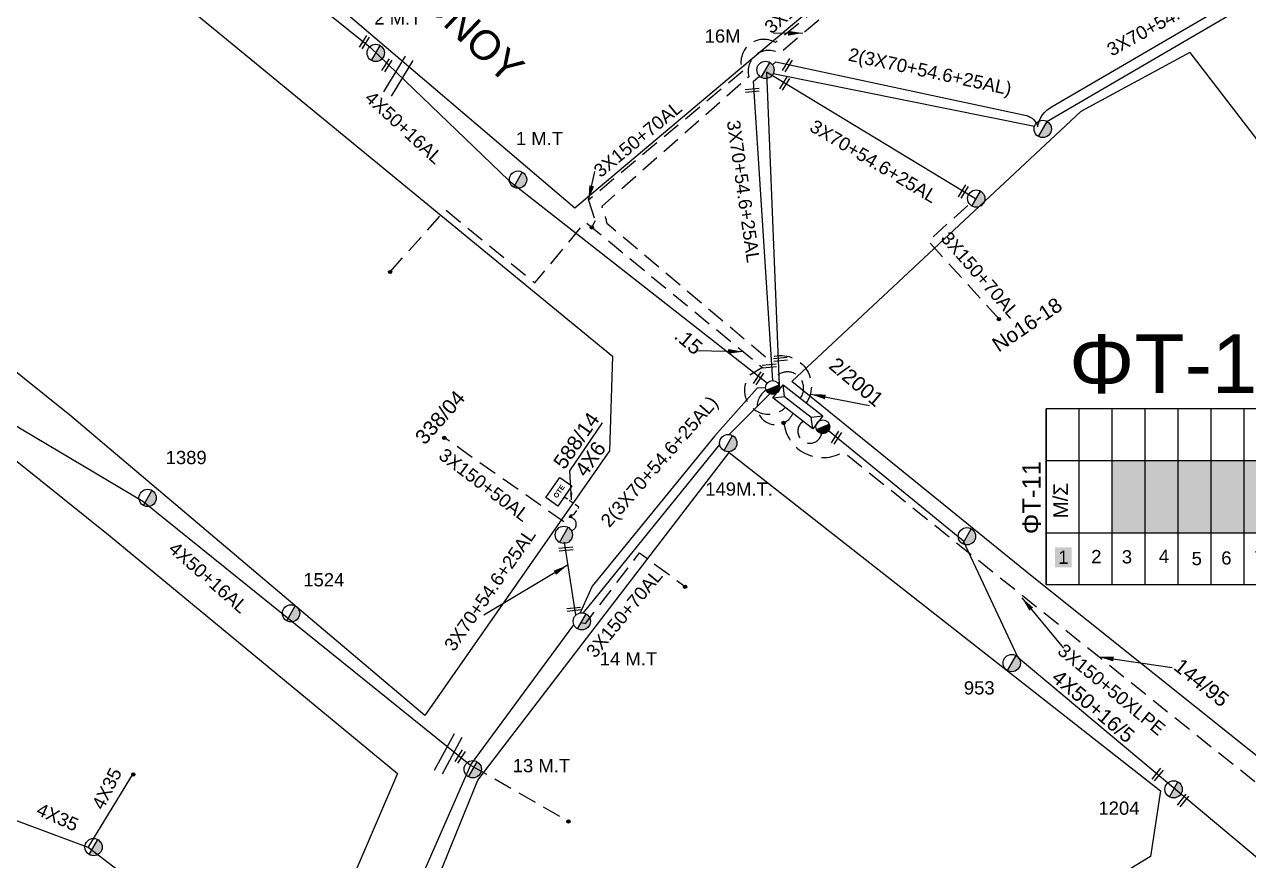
# Model space of a CAD drawing. Header units: millimetres. Extents: x 5010 to 7184, y -101 to 935.
# Drawn here: x 6650.5 to 6817.3, y 701.3 to 815.1 of the extents above; entities that cross this region are included whole.
import ezdxf
from ezdxf.enums import TextEntityAlignment as Align

# ---------------------------------------------------------------- set-up
doc = ezdxf.new("R2010")
doc.units = ezdxf.units.MM
doc.linetypes.add('DASHED', pattern=[19.05, 12.7, -6.35])
for name, color, linetype in [('Pillar OTE', 7, 'Continuous'), ('Ασφαλειοκιβώτια Χ.Τ 9 αναχωρήσεων', 7, 'Continuous'), ('Γέφυρες Εναερίου Δικτύου', 7, 'Continuous'), ('Γυμνά εναέρια ΧΤ (3Φ)   4x35AL', 7, 'Continuous'), ('Γυμνά εναέρια ΧΤ (3Φ)   4x50AL', 7, 'Continuous'), ('Γυμνά εναέρια ΧΤ και ΦΟΠ (3Φ)   4x50+16AL', 7, 'Continuous'), ('Επιγραφές - Σχήματα', 7, 'Continuous'), ('Καλώδια ΧΤ   3x150+50AL', 7, 'DASHED'), ('Καλώδια ΧΤ   3x150+50ALXLPE', 7, 'DASHED'), ('Καλώδια ΧΤ   3x150+70AL', 7, 'DASHED'), ('Καλώδια ΧΤ   3x150AL+50XLPE', 7, 'DASHED'), ('Μηχανική τομή', 7, 'Continuous'), ('Στύλος ΦΜ', 7, 'Continuous'), ('Στύλος ΦΜ @ 1', 7, 'Continuous'), ('Συνδέσεις', 7, 'Continuous'), ('Συνεστραμμένα ΧΤ   3x70+54.6+25AL', 7, 'SYN_LINE'), ('Τομή', 7, 'Continuous'), ('Υποσταθμός εναέριος 2 στύλων', 7, 'Continuous'), ('Υποσταθμός πόλεως', 7, 'Continuous'), ('Υπόβαθρο ΔΕΗ', 7, 'Continuous'), ('Υπόγεια Καλώδια Δικτύου ΧΤ   .15', 7, 'DASHED'), ('Υπόγεια καλώδια Παροχών ΧΤ   4x6', 7, 'DASHED')]:
    doc.layers.add(name, color=color, linetype=linetype)
doc.styles.get("Standard").update_dxf_attribs({"font": 'arial.ttf'})
doc.linetypes.add('SYN_LINE', pattern='A,0.5,-0.0001,["/\\/\\/\\/",Standard,S=0.1,R=0,X=0,Y=-0.05],-0.25', length=0.7501)
doc.dimstyles.new('ISO-25', dxfattribs={"dimtxt": 2.5, "dimasz": 2.5, "dimexe": 1.25, "dimexo": 0.625, "dimtad": 1, "dimtxsty": 'Standard', "dimcen": 2.5, "dimaunit": 2, "dimazin": 0, "dimtfac": 1, "dimtmove": 0, "dimatfit": 3, "dimfxl": 1, "dimarcsym": 0})

# ---------------------------------------------------------------- blocks, each defined once
blk = doc.blocks.new('ΑΣΦΑΛΕΙΟΚΙΒΩΤΙΟ ΥΠΟΣΤΑΘΜΟΥ 9 ΑΝΑΧΩΡΗΣΕΩΝ')
at = {"layer": 'Ασφαλειοκιβώτια Χ.Τ 9 αναχωρήσεων', "ltscale": 40}
for p, q in [((-23.8, 40.36), (24.02, 40.36)), ((-9.72, 40.36), (-9.72, -40.64)), ((9.94, 40.36), (9.94, -40.64)), ((-23.8, 31.36), (24.02, 31.36)), ((-23.8, 22.36), (24.02, 22.36)), ((-23.8, 13.36), (24.02, 13.36)), ((-23.8, 4.36), (24.02, 4.36)), ((-23.8, -4.64), (24.02, -4.64)), ((-23.8, -13.64), (24.02, -13.64)), ((-23.8, -22.64), (24.02, -22.64)), ((-23.8, -31.64), (24.02, -31.64))]:
    blk.add_line(p, q, dxfattribs=at)
at = {"layer": 'Ασφαλειοκιβώτια Χ.Τ 9 αναχωρήσεων'}
blk.add_lwpolyline([(-23.8, -40.64), (24.02, -40.64), (24.02, 40.36), (-23.8, 40.36)], close=True, dxfattribs=at)
for s, p in [('1', (-18.22, 37.06)), ('2', (-18.02, 28.07)), ('3', (-18.09, 19.73)), ('4', (-17.94, 9.66)), ('5', (-18.55, 0.71)), ('6', (-18.4, -7.35)), ('7', (-18.34, -16.37)), ('8', (-18.19, -26.2)), ('9', (-18.02, -34.53))]:
    blk.add_text(s, height=3.6, rotation=270, dxfattribs=at).set_placement(p)
at = {"layer": 'Ασφαλειοκιβώτια Χ.Τ 9 αναχωρήσεων', "ltscale": 40}
for tag, height, p in [('ΟΝΟΜΑ', 5, (-0.16, 44.31)), ('ΚΕΙΜΕΝΟ 1', 2, (17.06, 35.59)), ('ΚΕΙΜΕΝΟ 2', 2, (17.06, 26.88)), ('ΚΕΙΜΕΝΟ 3', 2, (17.06, 17.69)), ('ΚΕΙΜΕΝΟ 4', 2, (17.06, 8.71)), ('ΚΕΙΜΕΝΟ 5', 2, (17.06, -0.13)), ('ΚΕΙΜΕΝΟ 6', 2, (17.06, -9.05)), ('ΚΕΙΜΕΝΟ 7', 2, (17.06, -18.13)), ('ΚΕΙΜΕΝΟ 8', 2, (17.06, -26.85)), ('ΚΕΙΜΕΝΟ 9', 2, (17.06, -35.99)), ('ΣΧ', 2, (-0.1, -42.64))]:
    blk.add_attdef(tag, text='', height=height, dxfattribs=at).set_placement(p, align=Align.MIDDLE_CENTER)
blk = doc.blocks.new('ΥΠΟΣΤΑΘΜΟΣ ΕΝΑΕΡΙΟΣ ΕΠΙ 2 ΣΤΥΛΩΝ')
at = {"layer": 'Υποσταθμός εναέριος 2 στύλων', "linetype": 'Continuous'}
for points in [[(-11.97, -2.11, 0.574793), (-8.45, -0.07, 0.268822), (-9.64, 1.98)], [(9.68, -2.15, 0.574793), (13.19, -0.1, 0.268822), (12.01, 1.95)]]:
    blk.add_hatch(color=256, dxfattribs=at).paths.add_polyline_path(points)
for p, q in [((-11.97, -2.11), (-9.64, 1.98)), ((9.68, -2.15), (12.01, 1.95))]:
    blk.add_line(p, q, dxfattribs=at)
for centre in [(-10.81, -0.07), (10.84, -0.1)]:
    blk.add_circle(centre, 2.36, dxfattribs=at)
at = {"layer": 'Υποσταθμός πόλεως', "linetype": 'Continuous', "ltscale": 40}
blk.add_lwpolyline([(-8.57, 2.82), (8.57, 2.82), (8.57, -2.82), (-8.57, -2.82)], close=True, dxfattribs=at)
for points in [[(-5.75, 0), (-8.57, 2.82)], [(-8.57, -2.82), (-5.75, 0)], [(-5.75, 0), (5.75, 0)], [(5.75, 0), (8.57, 2.82)], [(8.57, -2.82), (5.75, 0)]]:
    blk.add_lwpolyline(points, dxfattribs=at)
at = {"layer": 'Υποσταθμός εναέριος 2 στύλων', "ltscale": 40, "flags": 1}
for tag, p in [('ΜΕΤΑΣΧΗΜΑΤΙΣΜΟΣ', (14.09, 2.51)), ('ΙΣΧΥΣ', (14.07, -0.28)), ('ΑΡΙΘΜΟΣ', (14.19, -3))]:
    blk.add_attdef(tag, p, '', height=1.8, dxfattribs=at)
blk = doc.blocks.new('ΥΠΑΡΧΩΝ ΤΣΙΜΕΝΤΕΝΙΟΣ ΣΤΥΛΟΣ')
at = {"layer": 'Στύλος ΦΜ'}
blk.add_hatch(color=256, dxfattribs=at).paths.add_polyline_path([(-1.29, -2.28, 0.574793), (2.62, 0, 0.268822), (1.3, 2.27)])
blk.add_line((-1.29, -2.28), (1.3, 2.27), dxfattribs=at)
blk.add_circle((0, 0), 2.62, dxfattribs=at)
at = {"layer": 'Στύλος ΦΜ', "flags": 4}
for tag, p in [('ΑΡΙΘΜΟΣ', (-4.68, 8.05)), ('ΤΥΠΟΣ', (-4.91, 3.03))]:
    blk.add_attdef(tag, p, '', height=4, dxfattribs=at)
blk = doc.blocks.new('ΤΟΜΗ')
at = {"layer": 'Τομή', "ltscale": 40}
for p, q in [((-5.68, 0), (5.68, 0)), ((5.68, -2.33), (-5.68, -2.33))]:
    blk.add_line(p, q, dxfattribs=at)
blk = doc.blocks.new('_ΣΥΝΔΕΣΗ')
at = {"layer": 'Συνδέσεις', "linetype": 'SYN_LINE', "ltscale": 40}
blk.add_hatch(color=256, dxfattribs=at).paths.add_polyline_path([(0.5, -0.01, 1), (-0.5, -0.01, 1)])
at = {"layer": 'Συνδέσεις'}
blk.add_circle((0, -0.01), 0.5, dxfattribs=at)
blk = doc.blocks.new('ΜΗΧΑΝΙΚΗ ΤΟΜΗ')
at = {"layer": 'Μηχανική τομή', "ltscale": 40}
for p, q in [((-1.89, 0.78), (1.89, 0.78)), ((1.89, 0), (-1.89, 0))]:
    blk.add_line(p, q, dxfattribs=at)
blk = doc.blocks.new('PILLAR ΟΤΕ')
at = {"layer": 'Pillar OTE', "ltscale": 40}
blk.add_lwpolyline([(-3.31, 2.02), (3.39, 2.02), (3.39, -1.99), (-3.31, -1.99)], close=True, dxfattribs=at)
at = {"layer": 'Pillar OTE', "insert": (-1.81, 0.71), "char_height": 1.3575, "width": 109.961, "attachment_point": 1}
blk.add_mtext('{\\fArial|b1|i0|c161|p34;OTE}', dxfattribs=at)

msp = doc.modelspace()

# ---------------------------------------------------------------- hatches: boundary and pattern name
at = {"layer": 'Pillar OTE', "ltscale": 40}
h = msp.add_hatch(color=256, dxfattribs=at)
h.dxf.hatch_style = 1
h.paths.add_polyline_path([(6725.07, 747.95), (6724.94, 748.35), (6724.72, 747.98)])
at = {"layer": 'Ασφαλειοκιβώτια Χ.Τ 9 αναχωρήσεων'}
for color, points in [(30, [(6798.68, 755.74), (6798.68, 745.91), (6803.18, 745.91), (6803.18, 755.74)]), (85, [(6803.18, 755.74), (6803.18, 745.91), (6807.68, 745.91), (6807.68, 755.74)]), (27, [(6807.68, 755.74), (6807.68, 745.91), (6812.18, 745.91), (6812.18, 755.74)]), (5, [(6812.18, 755.74), (6812.18, 745.91), (6816.68, 745.91), (6816.68, 755.74)]), (62, [(6816.68, 755.74), (6816.68, 745.91), (6821.18, 745.91), (6821.18, 755.74)]), (133, [(6790.88, 741.2), (6793.18, 741.2), (6793.18, 743.91), (6790.88, 743.91)])]:
    msp.add_hatch(color=color, dxfattribs=at).paths.add_polyline_path(points)

# ---------------------------------------------------------------- linework, layer by layer
at = {"layer": 'Pillar OTE', "ltscale": 40}
msp.add_lwpolyline([(6724.72, 747.98), (6724.94, 748.35), (6725.07, 747.95), (6724.72, 747.98)], dxfattribs=at)
at = {"layer": 'Γέφυρες Εναερίου Δικτύου', "color": 27, "flags": 128}
msp.add_lwpolyline([(6711.27, 714.27), (6703.24, 695.9), (6695.7, 676.63)], dxfattribs=at)
at = {"layer": 'Γέφυρες Εναερίου Δικτύου', "color": 27, "linetype": 'DASHED', "ltscale": 0.2, "flags": 128}
msp.add_lwpolyline([(6711.27, 714.27), (6724.62, 706.6)], dxfattribs=at)
at = {"layer": 'Γυμνά εναέρια ΧΤ (3Φ)   4x35AL', "color": 30, "linetype": 'SYN_LINE', "ltscale": 10, "flags": 128}
msp.add_lwpolyline([(6659.2, 703.06), (6665.38, 713.16)], dxfattribs=at)
at = {"layer": 'Γυμνά εναέρια ΧΤ (3Φ)   4x50AL', "color": 85, "flags": 128}
msp.add_lwpolyline([(6575.89, 801.66), (6588.76, 805.66), (6614.37, 786.76), (6642.06, 764.77), (6666.63, 750.2), (6711.27, 714.27)], dxfattribs=at)
at = {"layer": 'Γυμνά εναέρια ΧΤ και ΦΟΠ (3Φ)   4x50+16AL', "color": 30}
for p, q in [((6778.43, 744.74), (6760.05, 759.8)), ((6785.89, 728.86), (6778.43, 744.74)), ((6824.96, 696.13), (6785.89, 728.86))]:
    msp.add_line(p, q, dxfattribs=at)
at = {"layer": 'Γυμνά εναέρια ΧΤ και ΦΟΠ (3Φ)   4x50+16AL', "color": 1, "linetype": 'Continuous', "ltscale": 0.2, "flags": 128}
msp.add_lwpolyline([(6683.11, 823.71), (6697.64, 811.97)], dxfattribs=at)
at = {"layer": 'Γυμνά εναέρια ΧΤ και ΦΟΠ (3Φ)   4x50+16AL', "color": 85, "flags": 128}
msp.add_lwpolyline([(6697.64, 811.97), (6716.51, 793.88), (6751.71, 766.29)], dxfattribs=at)
at = {"layer": 'Επιγραφές - Σχήματα', "color": 173, "linetype": 'DASHED', "ltscale": 0.2}
msp.add_arc((6754.43, 765.58), 2.23, 322.4273, 152.0456, dxfattribs=at)
at = {"layer": 'Επιγραφές - Σχήματα', "color": 30, "linetype": 'DASHED', "ltscale": 0.2}
msp.add_arc((6757.5, 759.73), 1.64, 124.8715, 357.5186, dxfattribs=at)
at = {"layer": 'Καλώδια ΧΤ   3x150+50AL', "color": 133, "linetype": 'DASHED', "ltscale": 0.2, "flags": 128}
msp.add_lwpolyline([(6797.62, 844.17), (6779.69, 833.87), (6773.04, 828.46, -0.606436), (6771.04, 825.52, 0.246813), (6769.51, 824.93), (6753.37, 811.16, 0.685103), (6749.2, 808.01), (6729.16, 790.34, -0.011004), (6729.86, 788.07), (6751.73, 769.63, -0.763847), (6757.02, 763.58, -0.326057)], format="xyb", dxfattribs=at)
at = {"layer": 'Καλώδια ΧΤ   3x150+50AL', "color": 27, "linetype": 'DASHED', "ltscale": 0.2, "flags": 128}
msp.add_lwpolyline([(6723.99, 747.4), (6707.73, 758.84)], dxfattribs=at)
at = {"layer": 'Καλώδια ΧΤ   3x150+50AL', "color": 27, "linetype": 'DASHED', "ltscale": 0.2}
msp.add_arc((6724.78, 747.07), 0.91, 292.7728, 156.7237, dxfattribs=at)
at = {"layer": 'Καλώδια ΧΤ   3x150+70AL', "color": 5, "ltscale": 0.2}
for points in [[(6770.83, 827.26), (6752.83, 812.69), (6752.35, 812.88, 0.658999), (6748.35, 808.77), (6727.34, 791.18), (6728.26, 788.4), (6727.81, 787.5)], [(6750.33, 763.23, -0.000534), (6750.44, 763.22)]]:
    msp.add_lwpolyline(points, format="xyb", dxfattribs=at)
at = {"layer": 'Καλώδια ΧΤ   3x150+70AL', "color": 62, "linetype": 'DASHED', "ltscale": 0.2, "flags": 128}
msp.add_lwpolyline([(6783.28, 775.01), (6773.62, 785.63), (6780.05, 791.38)], dxfattribs=at)
at = {"layer": 'Καλώδια ΧΤ   3x150+70AL', "color": 27, "linetype": 'DASHED', "ltscale": 0.2, "flags": 128}
msp.add_lwpolyline([(6726.35, 733.68), (6726.93, 733.53), (6734.3, 743.17), (6740.54, 738.57)], dxfattribs=at)
at = {"layer": 'Καλώδια ΧΤ   3x150AL+50XLPE', "color": 85, "linetype": 'DASHED', "ltscale": 0.2, "flags": 128}
msp.add_lwpolyline([(6753.95, 760.87, 0.545738), (6762.04, 756.91), (6823.95, 707.35), (6849.53, 722.85)], format="xyb", dxfattribs=at)
at = {"layer": 'Καλώδια ΧΤ   3x150AL+50XLPE', "color": 85, "linetype": 'DASHED', "ltscale": 0.2}
msp.add_arc((6752.86, 763.15), 2.53, 120.9119, 336.6984, dxfattribs=at)
at = {"layer": 'Συνεστραμμένα ΧΤ   3x70+54.6+25AL', "color": 62, "linetype": 'SYN_LINE', "ltscale": 20}
msp.add_line((6751.58, 808.61), (6753.31, 766.04), dxfattribs=at)
at = {"layer": 'Συνεστραμμένα ΧΤ   3x70+54.6+25AL', "color": 62, "linetype": 'SYN_LINE', "ltscale": 20, "flags": 128}
for points in [[(6789.78, 801.93), (6817.55, 818.1), (6834.78, 828.97), (6862.17, 843.78)], [(6780.05, 791.38), (6751.58, 808.61)], [(6752.52, 808.43), (6788.11, 801.29)]]:
    msp.add_lwpolyline(points, dxfattribs=at)
at = {"layer": 'Συνεστραμμένα ΧΤ   3x70+54.6+25AL', "color": 173, "linetype": 'SYN_LINE', "ltscale": 20, "flags": 128}
for points in [[(6788.53, 801.2, -0.234185), (6790.51, 803.96), (6815.67, 818.65)], [(6752.41, 809.64), (6752.88, 810.04), (6786.99, 802.71, -0.288634), (6788.53, 801.2)]]:
    msp.add_lwpolyline(points, format="xyb", dxfattribs=at)
msp.add_lwpolyline([(6752.46, 766.62), (6749.84, 807.4), (6750.64, 808.1)], dxfattribs=at)
at = {"layer": 'Συνεστραμμένα ΧΤ   3x70+54.6+25AL', "color": 27, "linetype": 'SYN_LINE', "ltscale": 20, "flags": 128}
for points in [[(6751.49, 765.63), (6750.32, 765.6), (6744.56, 759.11), (6727.84, 738.63), (6726.23, 735)], [(6726.65, 735), (6745.23, 757.94)]]:
    msp.add_lwpolyline(points, dxfattribs=at)
at = {"layer": 'Συνεστραμμένα ΧΤ   3x70+54.6+25AL', "color": 27, "linetype": 'SYN_LINE', "ltscale": 10, "flags": 128}
for points in [[(6746.5, 759.28), (6752.23, 765.02)], [(6725.61, 734.68), (6724.08, 744.63)]]:
    msp.add_lwpolyline(points, dxfattribs=at)
at = {"layer": 'Συνεστραμμένα ΧΤ   3x70+54.6+25AL', "color": 27, "linetype": 'Continuous', "ltscale": 20, "flags": 128}
msp.add_lwpolyline([(6711.27, 714.27), (6725.36, 733.36)], dxfattribs=at)
at = {"layer": 'Συνεστραμμένα ΧΤ   3x70+54.6+25AL', "color": 30, "linetype": 'SYN_LINE', "ltscale": 20, "flags": 128}
msp.add_lwpolyline([(6686.1, 682.43), (6659.2, 703.06), (6648.5, 707.05)], dxfattribs=at)
at = {"layer": 'Υπόβαθρο ΔΕΗ', "flags": 128}
for points in [[(6706.14, 843.22), (6743.08, 867.87), (6730.2, 888.05), (6686.58, 858.59), (6662.96, 842.15), (6691.55, 819.08), (6725.47, 790.16), (6769.81, 827.51)], [(6706.14, 843.22), (6743.08, 867.87), (6730.2, 888.05), (6686.58, 858.59), (6662.96, 842.15), (6691.55, 819.08), (6725.47, 790.16), (6769.81, 827.51)], [(6809.26, 811.3), (6836.95, 775.33), (6846.55, 760.65), (6865.34, 734.76), (6824.77, 710.41), (6787.79, 739.96), (6755.04, 766.48)], [(6809.26, 811.3), (6794.4, 803.27), (6755.04, 766.48)], [(6809.26, 811.3), (6836.95, 775.33), (6846.55, 760.65), (6865.34, 734.76), (6824.77, 710.41), (6787.79, 739.96), (6755.04, 766.48)], [(6809.26, 811.3), (6794.4, 803.27), (6755.04, 766.48)], [(6724.82, 754.35), (6729.24, 760.85)], [(6746.49, 756.83), (6805.27, 710.77), (6803.91, 701.82), (6738.64, 662.05), (6691.81, 651.65), (6688.06, 654.38), (6703.41, 690.34), (6729, 680.71)], [(6746.49, 756.83), (6805.27, 710.77), (6803.91, 701.82), (6738.64, 662.05), (6691.81, 651.65), (6688.06, 654.38), (6703.41, 690.34), (6729, 680.71)], [(6728.57, 687.28), (6705.8, 696.23), (6712.28, 712.23), (6746.49, 756.83)], [(6728.57, 687.28), (6705.8, 696.23), (6712.28, 712.23), (6746.49, 756.83)]]:
    msp.add_lwpolyline(points, dxfattribs=at)
for points in [[(6619.85, 850.57), (6649.21, 835.56), (6665.09, 823.8), (6730.61, 769.97), (6730.19, 757.08), (6705.04, 721.01), (6656.71, 761.93), (6637.54, 777.27), (6593.68, 811.58)], [(6619.85, 850.57), (6649.21, 835.56), (6665.09, 823.8), (6730.61, 769.97), (6730.19, 757.08), (6705.04, 721.01), (6656.71, 761.93), (6637.54, 777.27), (6593.68, 811.58)], [(6588.36, 803.6), (6633.6, 768.35), (6662.2, 745.46), (6701.34, 713.12), (6682.8, 670.01), (6674.89, 651.35), (6649.23, 646.03), (6570.23, 702.17), (6543.17, 721.26), (6541.63, 730.52), (6558.88, 758.49), (6633.65, 708.05), (6638.63, 717.83), (6565.06, 767.8)], [(6588.36, 803.6), (6633.6, 768.35), (6662.2, 745.46), (6701.34, 713.12), (6682.8, 670.01), (6674.89, 651.35), (6649.23, 646.03), (6570.23, 702.17), (6543.17, 721.26), (6541.63, 730.52), (6558.88, 758.49), (6633.65, 708.05), (6638.63, 717.83), (6565.06, 767.8)]]:
    msp.add_lwpolyline(points, close=True, dxfattribs=at)
at = {"layer": 'Υπόγεια Καλώδια Δικτύου ΧΤ   .15', "color": 5, "linetype": 'DASHED', "ltscale": 0.2, "flags": 128}
msp.add_lwpolyline([(6700.34, 781.43), (6707.85, 789.89), (6720.06, 779.92), (6726.92, 788.23), (6751.07, 768.39), (6749.28, 767.32, 0.931147), (6754.13, 762.96, 2.335775)], format="xyb", dxfattribs=at)
at = {"layer": 'Υπόγεια καλώδια Παροχών ΧΤ   4x6', "color": 27, "linetype": 'DASHED', "ltscale": 0.05}
msp.add_lwpolyline([(6724.94, 748.35, 0.224316), (6725.38, 748.43), (6726.04, 749.37), (6724.03, 750.77)], format="xyb", dxfattribs=at)

# ---------------------------------------------------------------- block references
at = {"layer": 'Pillar OTE', "xscale": 0.5, "yscale": 0.5, "zscale": 0.5, "rotation": 54.94296404618999}
msp.add_blockref('PILLAR ΟΤΕ', (6723.31, 751.47), dxfattribs=at)
at = {"layer": 'Ασφαλειοκιβώτια Χ.Τ 9 αναχωρήσεων', "xscale": 0.5, "yscale": 0.5, "zscale": 0.5, "rotation": 90}
msp.add_blockref('ΑΣΦΑΛΕΙΟΚΙΒΩΤΙΟ ΥΠΟΣΤΑΘΜΟΥ 9 ΑΝΑΧΩΡΗΣΕΩΝ', (6809.86, 750.77), dxfattribs=at).add_auto_attribs({'ΟΝΟΜΑ': 'ΦΤ-11'})
at = {"layer": 'Μηχανική τομή'}
for p, xscale, yscale, zscale, rotation in [((6696.65, 812.82), 0.499999999999966, 0.499999999999966, 0.499999999999966, 237.0727717367332), ((6699.73, 809.66), 0.499999999999966, 0.499999999999966, 0.499999999999966, 237.0727717367332), ((6754.27, 809.68), 0.4999999999999732, 0.4999999999999732, 0.4999999999999732, 238.1638941184656), ((6753.9, 807.17), 0.4999999999999732, 0.4999999999999732, 0.4999999999999732, 238.1638941184656), ((6749.64, 806.34), 0.499999999999995, 0.499999999999995, 0.499999999999995, 185.7459948736085), ((6778.25, 792.46), 0.4999999999999732, 0.4999999999999732, 0.4999999999999732, 238.1638941184656), ((6751.96, 768.8), 0.499999999999995, 0.499999999999995, 0.499999999999995, 185.7459948736085), ((6753.49, 769.72), 0.499999999999995, 0.499999999999995, 0.499999999999995, 185.7459948736085), ((6750.35, 767.04), 0.499999999999966, 0.499999999999966, 0.499999999999966, 237.0727717367332), ((6760.95, 758.96), 0.499999999999966, 0.499999999999966, 0.499999999999966, 237.0727717367332), ((6724.27, 743.89), 0.499999999999995, 0.499999999999995, 0.499999999999995, 185.7459948736085), ((6725.34, 735.68), 0.499999999999995, 0.499999999999995, 0.499999999999995, 185.7459948736085), ((6710.02, 715.34), 0.5000000000003301, 0.5000000000003301, 0.5000000000003301, 57.30812533045598), ((6804.71, 713.09), 0.5000000000002475, 0.5000000000002475, 0.5000000000002475, 231.1143976107323), ((6808.18, 709.55), 0.5000000000002475, 0.5000000000002475, 0.5000000000002475, 231.1143976107323)]:
    msp.add_blockref('ΜΗΧΑΝΙΚΗ ΤΟΜΗ', p, dxfattribs=dict(at, xscale=xscale, yscale=yscale, zscale=zscale, rotation=rotation))
at = {"layer": 'Στύλος ΦΜ @ 1', "ltscale": 40}
ref = msp.add_blockref('ΥΠΑΡΧΩΝ ΤΣΙΜΕΝΤΕΝΙΟΣ ΣΤΥΛΟΣ', (6698.37, 811.25), dxfattribs=dict(at, xscale=0.4499999999998181, yscale=0.4499999999998181, zscale=0.4499999999998181))
ref.add_attrib('ΤΥΠΟΣ', '2 M.T', (6698.17, 815.11), dxfattribs={"layer": 'Στύλος ΦΜ', "height": 1.8, "flags": 4})
ref = msp.add_blockref('ΥΠΑΡΧΩΝ ΤΣΙΜΕΝΤΕΝΙΟΣ ΣΤΥΛΟΣ', (6698.37, 811.25), dxfattribs=dict(at, xscale=0.4499999999998181, yscale=0.4499999999998181, zscale=0.4499999999998181))
ref.add_attrib('ΤΥΠΟΣ', '2 M.T', (6698.17, 815.11), dxfattribs={"layer": 'Στύλος ΦΜ', "height": 1.8, "flags": 4})
ref = msp.add_blockref('ΥΠΑΡΧΩΝ ΤΣΙΜΕΝΤΕΝΙΟΣ ΣΤΥΛΟΣ', (6751.46, 808.94), dxfattribs=dict(at, xscale=0.4499999999998181, yscale=0.4499999999998181, zscale=0.4499999999998181))
ref.add_attrib('ΤΥΠΟΣ', '16M', (6743.17, 812.65), dxfattribs={"layer": 'Στύλος ΦΜ', "height": 1.8, "flags": 4})
ref = msp.add_blockref('ΥΠΑΡΧΩΝ ΤΣΙΜΕΝΤΕΝΙΟΣ ΣΤΥΛΟΣ', (6751.46, 808.94), dxfattribs=dict(at, xscale=0.4499999999998181, yscale=0.4499999999998181, zscale=0.4499999999998181))
ref.add_attrib('ΤΥΠΟΣ', '16M', (6743.17, 812.65), dxfattribs={"layer": 'Στύλος ΦΜ', "height": 1.8, "flags": 4})
at = {"layer": 'Στύλος ΦΜ @ 1', "ltscale": 40, "xscale": 0.4499999999998181, "yscale": 0.4499999999998181, "zscale": 0.4499999999998181}
for p in [(6789.22, 800.9), (6789.22, 800.9), (6780.16, 791.42), (6780.16, 791.42), (6723.99, 745.62), (6778.9, 745.42), (6778.9, 745.42), (6659.93, 703.09), (6659.93, 703.09)]:
    msp.add_blockref('ΥΠΑΡΧΩΝ ΤΣΙΜΕΝΤΕΝΙΟΣ ΣΤΥΛΟΣ', p, dxfattribs=at)
at = {"layer": 'Στύλος ΦΜ @ 1', "ltscale": 40}
ref = msp.add_blockref('ΥΠΑΡΧΩΝ ΤΣΙΜΕΝΤΕΝΙΟΣ ΣΤΥΛΟΣ', (6717.75, 793.99), dxfattribs=dict(at, xscale=0.4499999999998181, yscale=0.4499999999998181, zscale=0.4499999999998181))
ref.add_attrib('ΤΥΠΟΣ', '1 M.T', (6717.46, 798.69), dxfattribs={"layer": 'Στύλος ΦΜ', "height": 1.8, "flags": 4})
ref = msp.add_blockref('ΥΠΑΡΧΩΝ ΤΣΙΜΕΝΤΕΝΙΟΣ ΣΤΥΛΟΣ', (6717.75, 793.99), dxfattribs=dict(at, xscale=0.4499999999998181, yscale=0.4499999999998181, zscale=0.4499999999998181))
ref.add_attrib('ΤΥΠΟΣ', '1 M.T', (6717.46, 798.69), dxfattribs={"layer": 'Στύλος ΦΜ', "height": 1.8, "flags": 4})
ref = msp.add_blockref('ΥΠΑΡΧΩΝ ΤΣΙΜΕΝΤΕΝΙΟΣ ΣΤΥΛΟΣ', (6746.39, 758.11), dxfattribs=dict(at, xscale=0.4499999999998181, yscale=0.4499999999998181, zscale=0.4499999999998181))
ref.add_attrib('ΤΥΠΟΣ', '149Μ.Τ.', (6743.25, 750.96), dxfattribs={"layer": 'Στύλος ΦΜ', "height": 1.8, "flags": 4})
ref = msp.add_blockref('ΥΠΑΡΧΩΝ ΤΣΙΜΕΝΤΕΝΙΟΣ ΣΤΥΛΟΣ', (6667.3, 750.65), dxfattribs=dict(at, xscale=0.4499999999998181, yscale=0.4499999999998181, zscale=0.4499999999998181))
ref.add_attrib('ΤΥΠΟΣ', '1389', (6669.75, 755.25), dxfattribs={"layer": 'Στύλος ΦΜ', "height": 1.8, "flags": 4})
ref = msp.add_blockref('ΥΠΑΡΧΩΝ ΤΣΙΜΕΝΤΕΝΙΟΣ ΣΤΥΛΟΣ', (6667.3, 750.65), dxfattribs=dict(at, xscale=0.4499999999998181, yscale=0.4499999999998181, zscale=0.4499999999998181))
ref.add_attrib('ΤΥΠΟΣ', '1389', (6669.75, 755.25), dxfattribs={"layer": 'Στύλος ΦΜ', "height": 1.8, "flags": 4})
ref = msp.add_blockref('ΥΠΑΡΧΩΝ ΤΣΙΜΕΝΤΕΝΙΟΣ ΣΤΥΛΟΣ', (6686.83, 734.93), dxfattribs=dict(at, xscale=0.4499999999998181, yscale=0.4499999999998181, zscale=0.4499999999998181))
ref.add_attrib('ΤΥΠΟΣ', '1524', (6688.5, 738.6), dxfattribs={"layer": 'Στύλος ΦΜ', "height": 1.8, "flags": 4})
ref = msp.add_blockref('ΥΠΑΡΧΩΝ ΤΣΙΜΕΝΤΕΝΙΟΣ ΣΤΥΛΟΣ', (6726.44, 733.84), dxfattribs=dict(at, xscale=0.4499999999998181, yscale=0.4499999999998181, zscale=0.4499999999998181))
ref.add_attrib('ΤΥΠΟΣ', '14 M.T', (6728.88, 727.84), dxfattribs={"layer": 'Στύλος ΦΜ', "height": 1.8, "flags": 4})
ref = msp.add_blockref('ΥΠΑΡΧΩΝ ΤΣΙΜΕΝΤΕΝΙΟΣ ΣΤΥΛΟΣ', (6726.44, 733.84), dxfattribs=dict(at, xscale=0.4499999999998181, yscale=0.4499999999998181, zscale=0.4499999999998181))
ref.add_attrib('ΤΥΠΟΣ', '14 M.T', (6728.88, 727.84), dxfattribs={"layer": 'Στύλος ΦΜ', "height": 1.8, "flags": 4})
ref = msp.add_blockref('ΥΠΑΡΧΩΝ ΤΣΙΜΕΝΤΕΝΙΟΣ ΣΤΥΛΟΣ', (6785.01, 728.16), dxfattribs=dict(at, xscale=0.4499999999998181, yscale=0.4499999999998181, zscale=0.4499999999998181))
ref.add_attrib('ΤΥΠΟΣ', '953', (6778.48, 723.88), dxfattribs={"layer": 'Στύλος ΦΜ', "height": 1.8, "flags": 4})
ref = msp.add_blockref('ΥΠΑΡΧΩΝ ΤΣΙΜΕΝΤΕΝΙΟΣ ΣΤΥΛΟΣ', (6785.01, 728.16), dxfattribs=dict(at, xscale=0.4499999999998181, yscale=0.4499999999998181, zscale=0.4499999999998181))
ref.add_attrib('ΤΥΠΟΣ', '953', (6778.48, 723.88), dxfattribs={"layer": 'Στύλος ΦΜ', "height": 1.8, "flags": 4})
ref = msp.add_blockref('ΥΠΑΡΧΩΝ ΤΣΙΜΕΝΤΕΝΙΟΣ ΣΤΥΛΟΣ', (6711.59, 713.7), dxfattribs=dict(at, xscale=0.4499999999998181, yscale=0.4499999999998181, zscale=0.4499999999998181))
ref.add_attrib('ΤΥΠΟΣ', '13 M.T', (6717.03, 713.29), dxfattribs={"layer": 'Στύλος ΦΜ', "height": 1.8, "flags": 4})
ref = msp.add_blockref('ΥΠΑΡΧΩΝ ΤΣΙΜΕΝΤΕΝΙΟΣ ΣΤΥΛΟΣ', (6711.59, 713.7), dxfattribs=dict(at, xscale=0.4499999999998181, yscale=0.4499999999998181, zscale=0.4499999999998181))
ref.add_attrib('ΤΥΠΟΣ', '13 M.T', (6717.03, 713.29), dxfattribs={"layer": 'Στύλος ΦΜ', "height": 1.8, "flags": 4})
ref = msp.add_blockref('ΥΠΑΡΧΩΝ ΤΣΙΜΕΝΤΕΝΙΟΣ ΣΤΥΛΟΣ', (6807.05, 710.96), dxfattribs=dict(at, xscale=0.4499999999998181, yscale=0.4499999999998181, zscale=0.4499999999998181))
ref.add_attrib('ΤΥΠΟΣ', '1204', (6796.81, 707.5), dxfattribs={"layer": 'Στύλος ΦΜ', "height": 1.8, "flags": 4})
ref = msp.add_blockref('ΥΠΑΡΧΩΝ ΤΣΙΜΕΝΤΕΝΙΟΣ ΣΤΥΛΟΣ', (6807.05, 710.96), dxfattribs=dict(at, xscale=0.4499999999998181, yscale=0.4499999999998181, zscale=0.4499999999998181))
ref.add_attrib('ΤΥΠΟΣ', '1204', (6796.81, 707.5), dxfattribs={"layer": 'Στύλος ΦΜ', "height": 1.8, "flags": 4})
at = {"layer": 'Συνδέσεις', "xscale": 0.4500000000000455, "yscale": 0.4500000000000455, "zscale": 0.4500000000000455}
for p in [(6727.79, 787.49), (6700.32, 781.42), (6783.26, 775), (6753.92, 760.86), (6707.71, 758.83), (6740.51, 738.56), (6665.35, 712.99), (6724.61, 706.59)]:
    msp.add_blockref('_ΣΥΝΔΕΣΗ', p, dxfattribs=at)
at = {"layer": 'Τομή'}
for p, xscale, yscale, zscale, rotation in [((6700.95, 808.39), 0.5000000000000202, 0.5000000000000202, 0.5000000000000202, 58.54864990265541), ((6700.95, 808.39), 0.5000000000000202, 0.5000000000000202, 0.5000000000000202, 58.54864990265541), ((6707.73, 716.06), 0.4999999999999815, 0.4999999999999815, 0.4999999999999815, 61.53663012604722), ((6707.73, 716.06), 0.4999999999999815, 0.4999999999999815, 0.4999999999999815, 61.53663012604722)]:
    msp.add_blockref('ΤΟΜΗ', p, dxfattribs=dict(at, xscale=xscale, yscale=yscale, zscale=zscale, rotation=rotation))
at = {"layer": 'Υποσταθμός εναέριος 2 στύλων', "lineweight": 30, "xscale": 0.4011952639041957, "yscale": 0.4011952639041957, "zscale": 0.4011952639041957, "rotation": 322.1575746804201}
msp.add_blockref('ΥΠΟΣΤΑΘΜΟΣ ΕΝΑΕΡΙΟΣ ΕΠΙ 2 ΣΤΥΛΩΝ', (6755.87, 763.04), dxfattribs=at)

# ---------------------------------------------------------------- texts
at = {"layer": 'Γυμνά εναέρια ΧΤ (3Φ)   4x35AL'}
for rotation, p in [(63.4131, (6661.74, 711.07)), (336.2975, (6655.04, 707.19))]:
    msp.add_text('4X35', height=1.8, rotation=rotation, dxfattribs=at).set_placement(p, align=Align.MIDDLE)
at = {"layer": 'Γυμνά εναέρια ΧΤ και ΦΟΠ (3Φ)   4x50+16AL'}
for rotation, p in [(317.3385, (6702.21, 801.1)), (318.7956, (6675.57, 739.82))]:
    msp.add_text('4X50+16AL', height=1.8, rotation=rotation, dxfattribs=at).set_placement(p, align=Align.MIDDLE)
at = {"layer": 'Γυμνά εναέρια ΧΤ και ΦΟΠ (3Φ)   4x50+16AL', "linetype": 'DASHED', "ltscale": 0.2, "insert": (6791.57, 727.43), "char_height": 2, "width": 17.7581, "attachment_point": 1, "rotation": 319.8444}
msp.add_mtext('4Χ50+16/5', dxfattribs=at)
at = {"layer": 'Επιγραφές - Σχήματα', "linetype": 'DASHED', "ltscale": 0.2, "attachment_point": 1}
for s, insert, char_height, width, rotation in [('ΚΥΘΝΟΥ', (6701.56, 826.16), 4, 17.2922, 316.5081), ('Νο16-18', (6782.09, 772.08), 2, 17.7581, 34.0508), ('2/2001', (6761.22, 769.96), 2, 17.7581, 319.8444), ('338/04', (6703.54, 759.08), 2, 17.7581, 48.5288), ('588/14', (6722.42, 755.54), 2, 17.7581, 54.9129), ('4Χ6', (6725.34, 754.5), 2, 17.7581, 54.9129), ('Μ/Σ', (6790.65, 747.85), 2, 9.8273, 90), ('144/95', (6808.16, 728.96), 2, 17.7581, 321.0668)]:
    msp.add_mtext(s, dxfattribs=dict(at, insert=insert, char_height=char_height, width=width, rotation=rotation))
at = {"layer": 'Επιγραφές - Σχήματα', "linetype": 'DASHED', "ltscale": 0.2, "insert": (6792.8, 772.92), "char_height": 8, "width": 24.9768, "attachment_point": 1}
msp.add_mtext('ΦΤ-11', dxfattribs=at)
at = {"layer": 'Καλώδια ΧΤ   3x150+50AL', "ltscale": 0.2}
for s, rotation, p in [('3X150+50', 39.3469, (6756.15, 818.1)), ('3X150+50AL', 322.7915, (6713.15, 752.43))]:
    msp.add_text(s, height=1.8, rotation=rotation, dxfattribs=at).set_placement(p, align=Align.MIDDLE)
at = {"layer": 'Καλώδια ΧΤ   3x150+50ALXLPE', "ltscale": 0.2}
msp.add_text('3X150+50XLPE', height=1.8, rotation=320.6315, dxfattribs=at).set_placement((6798.61, 724.56), align=Align.MIDDLE)
at = {"layer": 'Καλώδια ΧΤ   3x150+70AL', "ltscale": 0.2}
for rotation, p in [(39.4728, (6734.06, 799.52)), (311.2128, (6780.7, 781.03)), (50.3625, (6732.22, 734.93))]:
    msp.add_text('3X150+70AL', height=1.8, rotation=rotation, dxfattribs=at).set_placement(p, align=Align.MIDDLE)
at = {"layer": 'Συνεστραμμένα ΧΤ   3x70+54.6+25AL', "ltscale": 20}
for s, rotation, p in [('3X70+54.6+25AL', 29.0315, (6806.75, 816.27)), ('2(3X70+54.6+25AL)', 347.8669, (6773.83, 808.5)), ('3X70+54.6+25AL', 278.1377, (6748.46, 792.39)), ('3X70+54.6+25AL', 329.2612, (6766.19, 796.5)), ('2(3X70+54.6+25AL)', 48.7377, (6737.15, 755.47)), ('3X70+54.6+25AL', 54.9431, (6713.91, 738.15))]:
    msp.add_text(s, height=1.8, rotation=rotation, dxfattribs=at).set_placement(p, align=Align.MIDDLE)
at = {"layer": 'Υπόγεια Καλώδια Δικτύου ΧΤ   .15', "linetype": 'DASHED', "ltscale": 0.2, "insert": (6740.15, 774.02), "char_height": 2, "width": 17.7581, "attachment_point": 1, "rotation": 319.8444}
msp.add_mtext('.15', dxfattribs=at)

# ---------------------------------------------------------------- leaders
at = {"layer": 'Επιγραφές - Σχήματα', "ltscale": 40}
for points, override in [([(6756.54, 813.95), (6752.53, 813.91)], {"dimasz": 2, "dimtad": 0}), ([(6727.34, 791.19), (6728.23, 795.12)], {"dimasz": 2, "dimtad": 0}), ([(6748.37, 770.56), (6741.98, 770.7)], {"dimasz": 2, "dimtad": 0}), ([(6757.65, 764.77), (6765.61, 763.25)], {"dimasz": 2, "dimtad": 0}), ([(6725.05, 750.37), (6724.82, 754.35)], {"dimasz": 1, "dimtad": 0}), ([(6724.48, 741.48), (6713.11, 734.68)], {"dimasz": 2, "dimtad": 0}), ([(6786.39, 737.04), (6792.04, 730.2)], {"dimasz": 2, "dimtad": 0}), ([(6796.89, 729), (6806.84, 727.55)], {"dimasz": 2, "dimtad": 0})]:
    msp.add_leader(points, dimstyle='ISO-25', override=override, dxfattribs=at)

doc.saveas('drawing.dxf')
